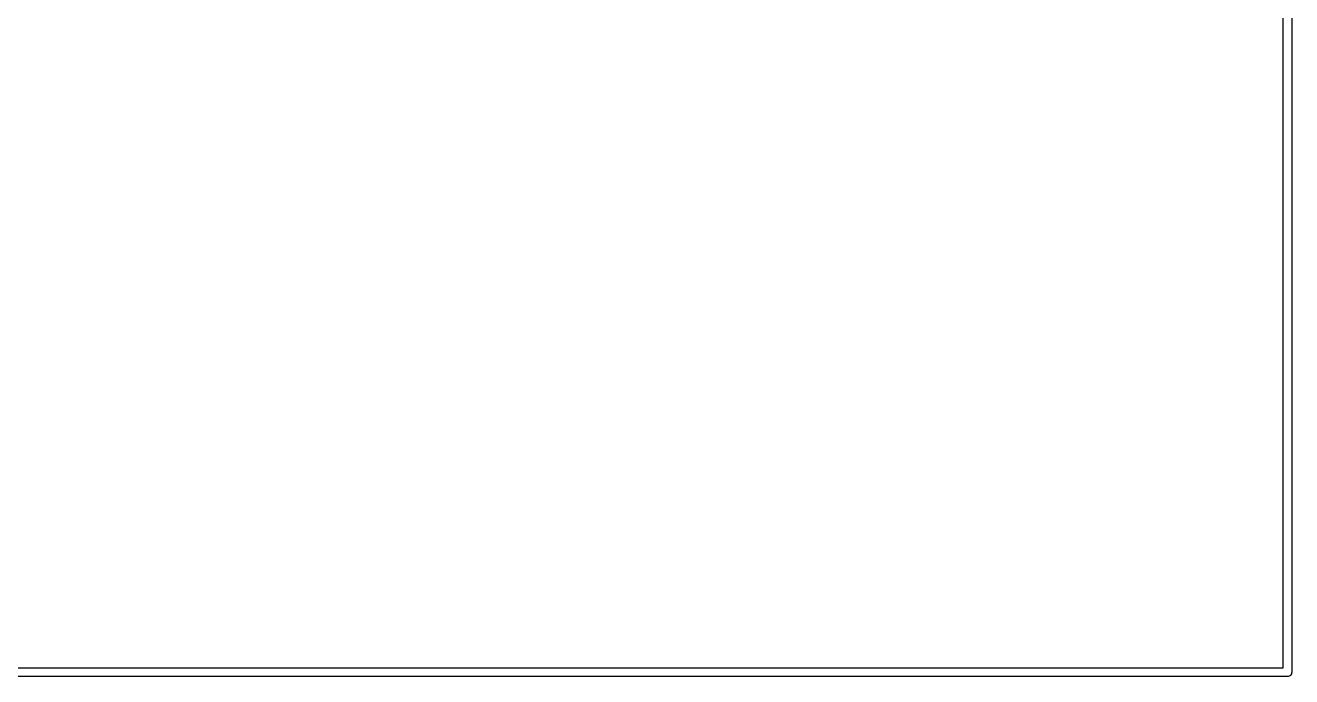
# Model space of a CAD drawing. Extents: x 1 to 169, y -122 to 5.
# Drawn here: x 113.07 to 135.07, y -40.08 to -28.76 of the extents above; entities that cross this region are included whole.
import ezdxf

# ---------------------------------------------------------------- set-up
doc = ezdxf.new("R2010")
doc.units = 0
doc.header["$MEASUREMENT"] = 0
doc.layers.add('BLACK', color=7, linetype='CONTINUOUS')

msp = doc.modelspace()

# ---------------------------------------------------------------- linework, layer by layer
at = {"layer": 'BLACK', "linetype": 'CONTINUOUS'}
for p, q in [((134.925, -39.925), (134.925, 4.925)), ((135.075, 4.99632), (135.075, -39.9963)), ((100.075, -39.925), (134.925, -39.925)), ((135.063, -40.0419), (135.053, -40.0533)), ((135.07, -40.0288), (135.063, -40.0419)), ((135.074, -40.0147), (135.07, -40.0288)), ((135.075, -40), (135.074, -40.0147)), ((135.075, -39.9963), (135.075, -40)), ((134.996, -40.075), (100.004, -40.075)), ((135, -40.0754), (134.996, -40.075)), ((135.004, -40.075), (135, -40.0754)), ((135.015, -40.0739), (135.004, -40.075)), ((135.029, -40.0696), (135.015, -40.0739)), ((135.042, -40.0627), (135.029, -40.0696)), ((135.053, -40.0533), (135.042, -40.0627))]:
    msp.add_line(p, q, dxfattribs=at)

doc.saveas('drawing.dxf')
